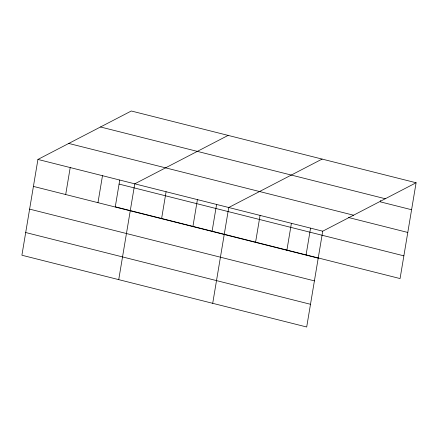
<?xml version="1.0" encoding="UTF-8"?>
<svg xmlns="http://www.w3.org/2000/svg" width="438" height="438" viewBox="0 0 438 438"><rect width="100%" height="100%" fill="white"/><g stroke="black" fill="none" stroke-linecap="round" stroke-linejoin="round"><path stroke-width="0.66" d="M416.1 182.761L131.307 111L37.931 159.432L21.9 255.239L306.693 327L322.724 231.193L416.1 182.761L400.069 278.568L115.276 206.807L119.744 180.078M65.695 194.538L70.211 167.562M97.97 202.674L102.487 175.698M118.731 279.641L134.762 183.829L228.138 135.397M161.578 218.699L166.09 191.724M192.906 226.594L197.418 199.619M212.101 231.209L216.575 204.48M212.709 303.32L228.745 207.508L322.116 159.076M255.557 242.378L260.073 215.403M286.885 250.273L291.401 223.298M306.085 254.889L310.558 228.16M380.485 200.489L380.261 201.841L411.589 209.736M100.494 126.982L385.287 198.743M68.744 143.445L353.537 215.211M348.391 217.483L407.783 232.452M37.931 159.432L322.724 231.193M119.076 184.091L403.869 255.852M33.419 186.407L318.212 258.168M29.62 209.123L314.413 280.884M25.7 232.523L310.493 304.284"/></g></svg>
